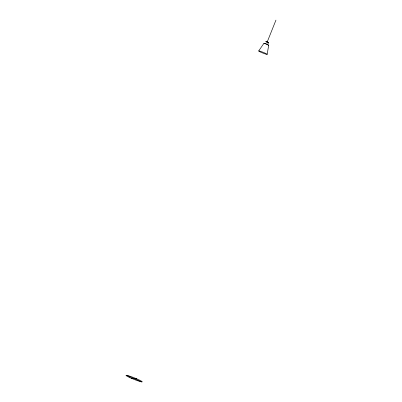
<?xml version="1.0" encoding="UTF-8"?>
<svg xmlns="http://www.w3.org/2000/svg" width="402" height="402" viewBox="0 0 402 402"><rect width="100%" height="100%" fill="white"/><g stroke="black" fill="none" stroke-linecap="round" stroke-linejoin="round"><path stroke-width="0.6" d="M267.169 54.381A4.573 0.407 21.8 0 0 261.154 51.562A4.573 0.407 21.8 0 0 260.496 52.054A4.573 0.407 21.8 0 0 267.169 54.381L268.687 45.17L266.531 44.049L263.953 43.25L258.707 50.948M275.963 20.1L267.164 42.099C271.883 43.994 263.189 40.145 266.682 42.039M267.461 44.748L268.556 42.662M268.687 45.17L267.843 45.004M267.631 42.15L267.119 42.054M131.414 378.307L136.821 378.88M266.993 42.009L265.853 41.527M268.476 42.667L268.059 42.562M265.179 43.677L266.079 43.974M267.752 42.461L267.039 42.19M266.446 44.119L267.712 44.773M126.474 375.287L141.76 381.9M264.496 43.642L263.953 43.25M129.529 377.463A8.723 0.774 21.8 0 0 142.197 381.86A8.723 0.774 21.8 0 0 130.625 376.458A8.723 0.774 21.8 0 0 129.529 377.463"/></g></svg>
